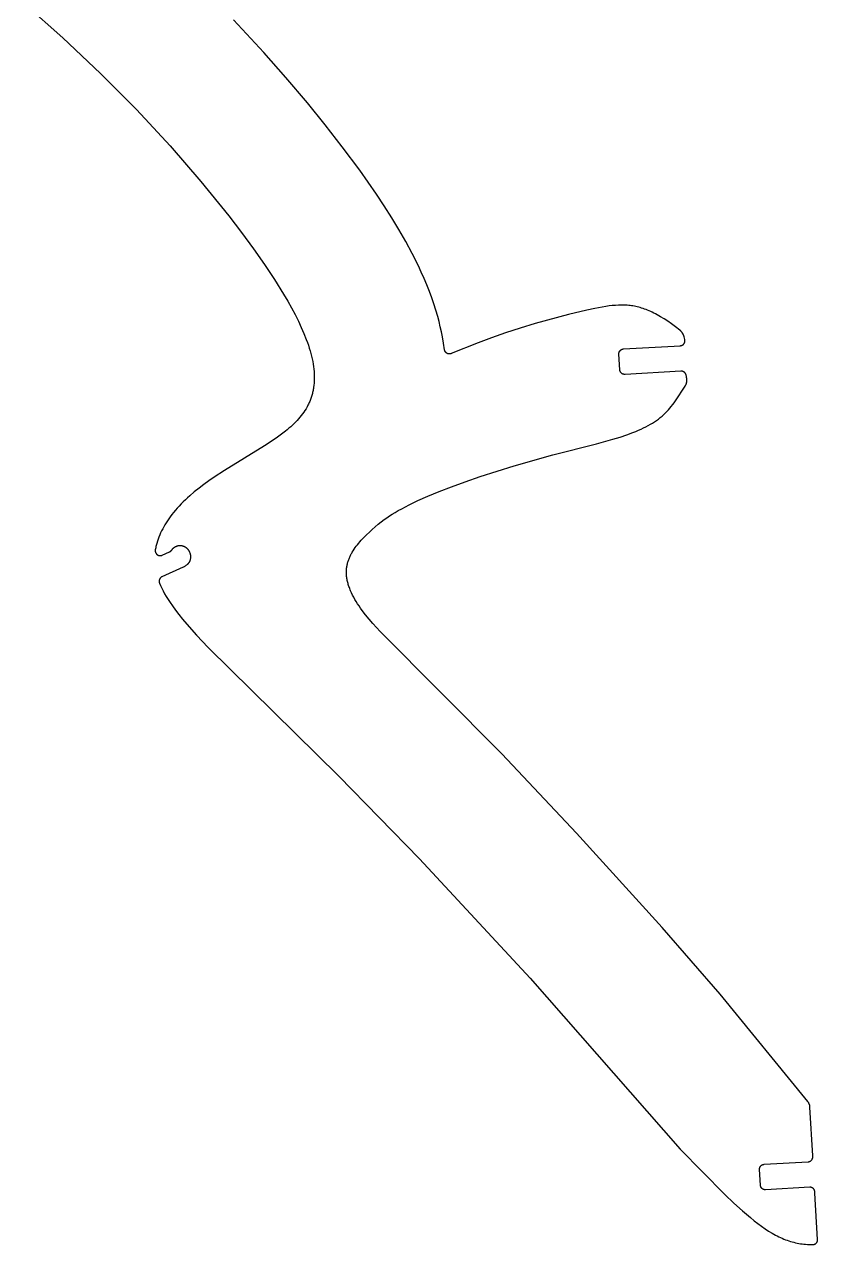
# Model space of a CAD drawing. Header units: millimetres. Extents: x -13379 to -9942, y 7 to 1157.
# Drawn here: x -12696.2 to -12372.9, y 101.8 to 598.8 of the extents above; entities that cross this region are included whole.
import ezdxf

# ---------------------------------------------------------------- set-up
doc = ezdxf.new("R2010")
doc.units = ezdxf.units.MM
doc.header["$MEASUREMENT"] = 0
doc.layers.add('SECCIONES', color=7, linetype='Continuous')

msp = doc.modelspace()

# ---------------------------------------------------------------- linework, layer by layer
at = {"layer": 'SECCIONES'}
msp.add_polyline3d([(-12696.17, 607.1, 0), (-12680.53, 593.24, 0), (-12665.18, 578.81, 0), (-12650.53, 564.07, 0), (-12636.82, 549.32, 0), (-12624.23, 534.8, 0), (-12612.84, 520.74, 0), (-12607.64, 513.95, 0), (-12602.78, 507.36, 0), (-12598.29, 500.98, 0), (-12594.2, 494.83, 0), (-12590.53, 488.94, 0), (-12588.86, 486.09, 0), (-12587.3, 483.31, 0), (-12585.86, 480.59, 0), (-12584.53, 477.95, 0), (-12583.33, 475.38, 0), (-12582.24, 472.88, 0), (-12581.28, 470.45, 0), (-12580.85, 469.27, 0), (-12580.45, 468.1, 0), (-12580.07, 466.95, 0), (-12579.73, 465.81, 0), (-12579.42, 464.7, 0), (-12579.14, 463.6, 0), (-12578.9, 462.52, 0), (-12578.68, 461.46, 0), (-12578.49, 460.42, 0), (-12578.34, 459.39, 0), (-12578.21, 458.38, 0), (-12578.12, 457.39, 0), (-12578.05, 456.42, 0), (-12578.02, 455.46, 0), (-12578.02, 454.52, 0), (-12578.04, 453.59, 0), (-12578.1, 452.68, 0), (-12578.18, 451.79, 0), (-12578.3, 450.91, 0), (-12578.37, 450.48, 0), (-12578.44, 450.05, 0), (-12578.52, 449.63, 0), (-12578.61, 449.21, 0), (-12578.71, 448.79, 0), (-12578.81, 448.37, 0), (-12578.92, 447.96, 0), (-12579.04, 447.56, 0), (-12579.17, 447.15, 0), (-12579.3, 446.75, 0), (-12579.44, 446.36, 0), (-12579.58, 445.97, 0), (-12579.74, 445.58, 0), (-12579.9, 445.19, 0), (-12580.06, 444.81, 0), (-12580.23, 444.43, 0), (-12580.41, 444.05, 0), (-12580.6, 443.68, 0), (-12580.99, 442.94, 0), (-12581.41, 442.22, 0), (-12581.85, 441.5, 0), (-12582.32, 440.8, 0), (-12582.82, 440.11, 0), (-12583.34, 439.42, 0), (-12583.88, 438.75, 0), (-12584.45, 438.09, 0), (-12585.04, 437.43, 0), (-12585.66, 436.79, 0), (-12586.3, 436.15, 0), (-12586.96, 435.51, 0), (-12587.64, 434.89, 0), (-12588.35, 434.27, 0), (-12589.08, 433.65, 0), (-12589.83, 433.04, 0), (-12591.39, 431.83, 0), (-12593.02, 430.64, 0), (-12594.74, 429.45, 0), (-12598.37, 427.08, 0), (-12614.69, 417.08, 0), (-12618.9, 414.32, 0), (-12620.97, 412.88, 0), (-12623.01, 411.41, 0), (-12625, 409.9, 0), (-12626.93, 408.35, 0), (-12628.79, 406.76, 0), (-12629.69, 405.95, 0), (-12630.57, 405.12, 0), (-12631.43, 404.29, 0), (-12632.27, 403.45, 0), (-12633.09, 402.6, 0), (-12633.87, 401.74, 0), (-12634.64, 400.86, 0), (-12635.37, 399.98, 0), (-12636.08, 399.09, 0), (-12636.76, 398.19, 0), (-12637.33, 397.4, 0), (-12637.87, 396.6, 0), (-12638.4, 395.8, 0), (-12638.89, 394.98, 0), (-12639.37, 394.17, 0), (-12639.82, 393.34, 0), (-12640.24, 392.51, 0), (-12640.64, 391.67, 0), (-12641.01, 390.83, 0), (-12641.35, 389.98, 0), (-12641.67, 389.13, 0), (-12641.96, 388.26, 0), (-12642.22, 387.39, 0), (-12642.45, 386.52, 0), (-12642.56, 386.08, 0), (-12642.65, 385.63, 0), (-12642.74, 385.19, 0), (-12642.82, 384.74, 0), (-12642.83, 384.67, 0), (-12642.84, 384.6, 0), (-12642.84, 384.53, 0), (-12642.85, 384.46, 0), (-12642.85, 384.39, 0), (-12642.85, 384.32, 0), (-12642.84, 384.25, 0), (-12642.84, 384.19, 0), (-12642.83, 384.12, 0), (-12642.82, 384.05, 0), (-12642.8, 383.98, 0), (-12642.79, 383.91, 0), (-12642.77, 383.84, 0), (-12642.75, 383.78, 0), (-12642.72, 383.71, 0), (-12642.7, 383.65, 0), (-12642.67, 383.58, 0), (-12642.64, 383.52, 0), (-12642.61, 383.46, 0), (-12642.58, 383.4, 0), (-12642.54, 383.34, 0), (-12642.5, 383.28, 0), (-12642.46, 383.22, 0), (-12642.42, 383.17, 0), (-12642.38, 383.11, 0), (-12642.33, 383.06, 0), (-12642.28, 383.01, 0), (-12642.23, 382.96, 0), (-12642.18, 382.91, 0), (-12642.13, 382.87, 0), (-12642.07, 382.82, 0), (-12642.02, 382.78, 0), (-12641.96, 382.74, 0), (-12641.9, 382.71, 0), (-12641.84, 382.67, 0), (-12641.78, 382.64, 0), (-12641.72, 382.6, 0), (-12641.66, 382.58, 0), (-12641.59, 382.55, 0), (-12641.53, 382.52, 0), (-12641.46, 382.5, 0), (-12641.39, 382.48, 0), (-12641.33, 382.46, 0), (-12641.26, 382.45, 0), (-12641.19, 382.43, 0), (-12641.12, 382.42, 0), (-12641.05, 382.42, 0), (-12640.98, 382.41, 0), (-12640.91, 382.41, 0), (-12640.84, 382.41, 0), (-12640.77, 382.41, 0), (-12640.7, 382.41, 0), (-12640.63, 382.42, 0), (-12640.57, 382.43, 0), (-12640.5, 382.44, 0), (-12640.43, 382.45, 0), (-12640.36, 382.47, 0), (-12640.29, 382.48, 0), (-12640.23, 382.5, 0), (-12640.16, 382.53, 0), (-12640.1, 382.55, 0), (-12640.03, 382.58, 0), (-12636.98, 383.95, 0), (-12636.92, 383.98, 0), (-12636.85, 384.01, 0), (-12636.8, 384.04, 0), (-12636.74, 384.08, 0), (-12636.68, 384.11, 0), (-12636.62, 384.15, 0), (-12636.57, 384.19, 0), (-12636.52, 384.24, 0), (-12636.46, 384.28, 0), (-12636.41, 384.33, 0), (-12636.37, 384.38, 0), (-12636.32, 384.42, 0), (-12636.27, 384.48, 0), (-12636.23, 384.53, 0), (-12636.19, 384.58, 0), (-12636.15, 384.64, 0), (-12636.11, 384.69, 0), (-12636.07, 384.76, 0), (-12636.02, 384.82, 0), (-12635.98, 384.89, 0), (-12635.93, 384.95, 0), (-12635.88, 385.01, 0), (-12635.84, 385.07, 0), (-12635.78, 385.14, 0), (-12635.73, 385.2, 0), (-12635.68, 385.26, 0), (-12635.62, 385.31, 0), (-12635.56, 385.37, 0), (-12635.51, 385.43, 0), (-12635.45, 385.49, 0), (-12635.38, 385.54, 0), (-12635.32, 385.59, 0), (-12635.26, 385.65, 0), (-12635.19, 385.7, 0), (-12635.13, 385.75, 0), (-12635.06, 385.8, 0), (-12634.99, 385.85, 0), (-12634.92, 385.89, 0), (-12634.85, 385.94, 0), (-12634.77, 385.98, 0), (-12634.7, 386.03, 0), (-12634.62, 386.07, 0), (-12634.55, 386.11, 0), (-12634.47, 386.14, 0), (-12634.39, 386.18, 0), (-12634.32, 386.21, 0), (-12634.24, 386.25, 0), (-12634.16, 386.28, 0), (-12634.08, 386.31, 0), (-12634, 386.34, 0), (-12633.91, 386.36, 0), (-12633.83, 386.39, 0), (-12633.75, 386.41, 0), (-12633.67, 386.43, 0), (-12633.58, 386.45, 0), (-12633.5, 386.47, 0), (-12633.41, 386.48, 0), (-12633.33, 386.49, 0), (-12633.25, 386.51, 0), (-12633.16, 386.52, 0), (-12633.08, 386.52, 0), (-12632.99, 386.53, 0), (-12632.91, 386.53, 0), (-12632.83, 386.54, 0), (-12632.74, 386.54, 0), (-12632.66, 386.54, 0), (-12632.58, 386.53, 0), (-12632.5, 386.53, 0), (-12632.41, 386.52, 0), (-12632.33, 386.52, 0), (-12632.25, 386.51, 0), (-12632.17, 386.5, 0), (-12632.09, 386.48, 0), (-12632.01, 386.47, 0), (-12631.93, 386.45, 0), (-12631.86, 386.44, 0), (-12631.78, 386.42, 0), (-12631.7, 386.4, 0), (-12631.63, 386.38, 0), (-12631.55, 386.36, 0), (-12631.48, 386.33, 0), (-12631.41, 386.31, 0), (-12631.33, 386.28, 0), (-12631.26, 386.25, 0), (-12631.19, 386.22, 0), (-12631.12, 386.19, 0), (-12631.04, 386.16, 0), (-12630.97, 386.12, 0), (-12630.9, 386.09, 0), (-12630.83, 386.05, 0), (-12630.76, 386.01, 0), (-12630.69, 385.97, 0), (-12630.62, 385.93, 0), (-12630.55, 385.88, 0), (-12630.48, 385.84, 0), (-12630.41, 385.79, 0), (-12630.34, 385.74, 0), (-12630.27, 385.69, 0), (-12630.21, 385.63, 0), (-12630.14, 385.58, 0), (-12630.08, 385.52, 0), (-12630.01, 385.47, 0), (-12629.95, 385.41, 0), (-12629.89, 385.35, 0), (-12629.82, 385.28, 0), (-12629.76, 385.22, 0), (-12629.71, 385.15, 0), (-12629.65, 385.09, 0), (-12629.59, 385.02, 0), (-12629.53, 384.95, 0), (-12629.48, 384.88, 0), (-12629.43, 384.8, 0), (-12629.37, 384.73, 0), (-12629.32, 384.66, 0), (-12629.27, 384.58, 0), (-12629.22, 384.5, 0), (-12629.18, 384.42, 0), (-12629.13, 384.35, 0), (-12629.09, 384.26, 0), (-12629.05, 384.18, 0), (-12629, 384.1, 0), (-12628.96, 384.02, 0), (-12628.93, 383.93, 0), (-12628.89, 383.85, 0), (-12628.85, 383.76, 0), (-12628.79, 383.59, 0), (-12628.73, 383.42, 0), (-12628.67, 383.24, 0), (-12628.62, 383.06, 0), (-12628.58, 382.89, 0), (-12628.54, 382.71, 0), (-12628.51, 382.53, 0), (-12628.49, 382.35, 0), (-12628.47, 382.18, 0), (-12628.45, 382, 0), (-12628.46, 381.83, 0), (-12628.47, 381.66, 0), (-12628.48, 381.5, 0), (-12628.5, 381.34, 0), (-12628.52, 381.18, 0), (-12628.55, 381.02, 0), (-12628.58, 380.87, 0), (-12628.61, 380.72, 0), (-12628.63, 380.64, 0), (-12628.65, 380.57, 0), (-12628.68, 380.5, 0), (-12628.7, 380.42, 0), (-12628.72, 380.35, 0), (-12628.75, 380.28, 0), (-12628.78, 380.21, 0), (-12628.81, 380.14, 0), (-12628.84, 380.07, 0), (-12628.87, 380, 0), (-12628.9, 379.93, 0), (-12628.94, 379.86, 0), (-12628.97, 379.8, 0), (-12629.01, 379.73, 0), (-12629.05, 379.66, 0), (-12629.09, 379.6, 0), (-12629.13, 379.53, 0), (-12629.18, 379.47, 0), (-12629.23, 379.4, 0), (-12629.27, 379.34, 0), (-12629.32, 379.27, 0), (-12629.38, 379.21, 0), (-12629.43, 379.14, 0), (-12629.49, 379.08, 0), (-12629.55, 379.02, 0), (-12629.61, 378.96, 0), (-12629.67, 378.89, 0), (-12629.73, 378.83, 0), (-12629.8, 378.77, 0), (-12629.87, 378.71, 0), (-12630.01, 378.59, 0), (-12630.16, 378.47, 0), (-12630.32, 378.35, 0), (-12630.49, 378.23, 0), (-12630.67, 378.11, 0), (-12630.87, 377.99, 0), (-12631.07, 377.87, 0), (-12631.28, 377.75, 0), (-12631.5, 377.64, 0), (-12640.1, 373.78, 0), (-12640.17, 373.75, 0), (-12640.23, 373.72, 0), (-12640.29, 373.69, 0), (-12640.35, 373.65, 0), (-12640.4, 373.62, 0), (-12640.46, 373.58, 0), (-12640.51, 373.54, 0), (-12640.57, 373.49, 0), (-12640.62, 373.45, 0), (-12640.67, 373.4, 0), (-12640.72, 373.35, 0), (-12640.77, 373.3, 0), (-12640.81, 373.25, 0), (-12640.85, 373.2, 0), (-12640.9, 373.14, 0), (-12640.94, 373.09, 0), (-12640.97, 373.03, 0), (-12641.01, 372.97, 0), (-12641.04, 372.91, 0), (-12641.07, 372.85, 0), (-12641.1, 372.79, 0), (-12641.13, 372.73, 0), (-12641.16, 372.67, 0), (-12641.18, 372.6, 0), (-12641.2, 372.54, 0), (-12641.22, 372.47, 0), (-12641.24, 372.4, 0), (-12641.25, 372.34, 0), (-12641.26, 372.27, 0), (-12641.27, 372.2, 0), (-12641.28, 372.13, 0), (-12641.28, 372.07, 0), (-12641.29, 372, 0), (-12641.29, 371.93, 0), (-12641.28, 371.86, 0), (-12641.28, 371.79, 0), (-12641.27, 371.72, 0), (-12641.26, 371.66, 0), (-12641.25, 371.59, 0), (-12641.24, 371.52, 0), (-12641.22, 371.46, 0), (-12641.21, 371.39, 0), (-12641.18, 371.32, 0), (-12641.16, 371.26, 0), (-12641.14, 371.2, 0), (-12640.69, 370.16, 0), (-12640.19, 369.09, 0), (-12639.63, 368, 0), (-12639.02, 366.87, 0), (-12638.34, 365.7, 0), (-12637.59, 364.5, 0), (-12636.77, 363.25, 0), (-12635.88, 361.95, 0), (-12634.62, 360.22, 0), (-12633.22, 358.39, 0), (-12631.68, 356.47, 0), (-12629.97, 354.44, 0), (-12626.05, 350.02, 0), (-12621.34, 345.03, 0), (-12568.03, 292.54, 0), (-12535.11, 258.85, 0), (-12490.04, 210.27, 0), (-12428.89, 140.61, 0), (-12410.77, 122.22, 0), (-12407.05, 118.68, 0), (-12403.58, 115.53, 0), (-12400.32, 112.74, 0), (-12398.76, 111.48, 0), (-12397.24, 110.3, 0), (-12395.76, 109.21, 0), (-12394.31, 108.2, 0), (-12392.88, 107.27, 0), (-12391.48, 106.42, 0), (-12390.79, 106.02, 0), (-12390.1, 105.65, 0), (-12389.41, 105.29, 0), (-12388.73, 104.95, 0), (-12388.05, 104.63, 0), (-12387.37, 104.32, 0), (-12386.69, 104.04, 0), (-12386.02, 103.77, 0), (-12385.34, 103.52, 0), (-12384.67, 103.29, 0), (-12383.99, 103.07, 0), (-12383.31, 102.87, 0), (-12382.64, 102.69, 0), (-12381.95, 102.53, 0), (-12381.27, 102.38, 0), (-12380.58, 102.25, 0), (-12379.89, 102.13, 0), (-12379.2, 102.03, 0), (-12378.5, 101.95, 0), (-12377.79, 101.88, 0), (-12377.08, 101.83, 0), (-12376.37, 101.79, 0), (-12375.64, 101.77, 0), (-12374.91, 101.77, 0), (-12374.86, 101.77, 0), (-12374.81, 101.77, 0), (-12374.76, 101.77, 0), (-12374.71, 101.78, 0), (-12374.66, 101.78, 0), (-12374.61, 101.79, 0), (-12374.56, 101.8, 0), (-12374.51, 101.81, 0), (-12374.46, 101.82, 0), (-12374.41, 101.83, 0), (-12374.37, 101.85, 0), (-12374.32, 101.86, 0), (-12374.27, 101.88, 0), (-12374.22, 101.89, 0), (-12374.17, 101.91, 0), (-12374.12, 101.93, 0), (-12374.08, 101.95, 0), (-12374.03, 101.98, 0), (-12373.98, 102, 0), (-12373.94, 102.02, 0), (-12373.89, 102.05, 0), (-12373.85, 102.08, 0), (-12373.81, 102.1, 0), (-12373.77, 102.13, 0), (-12373.72, 102.16, 0), (-12373.68, 102.19, 0), (-12373.64, 102.23, 0), (-12373.61, 102.26, 0), (-12373.57, 102.29, 0), (-12373.53, 102.33, 0), (-12373.5, 102.36, 0), (-12373.46, 102.4, 0), (-12373.43, 102.43, 0), (-12373.4, 102.47, 0), (-12373.36, 102.51, 0), (-12373.33, 102.55, 0), (-12373.3, 102.59, 0), (-12373.27, 102.63, 0), (-12373.25, 102.67, 0), (-12373.22, 102.71, 0), (-12373.19, 102.76, 0), (-12373.17, 102.8, 0), (-12373.14, 102.85, 0), (-12373.12, 102.89, 0), (-12373.1, 102.94, 0), (-12373.08, 102.99, 0), (-12373.06, 103.04, 0), (-12373.04, 103.08, 0), (-12373.02, 103.13, 0), (-12373.01, 103.18, 0), (-12372.99, 103.23, 0), (-12372.98, 103.28, 0), (-12372.97, 103.33, 0), (-12372.96, 103.38, 0), (-12372.95, 103.43, 0), (-12372.94, 103.48, 0), (-12372.93, 103.53, 0), (-12372.93, 103.58, 0), (-12372.92, 103.63, 0), (-12372.92, 103.68, 0), (-12372.92, 103.73, 0), (-12372.92, 103.78, 0), (-12372.92, 103.83, 0), (-12372.92, 103.88, 0), (-12374.01, 122.74, 0), (-12374.03, 123.24, 0), (-12374.04, 123.31, 0), (-12374.05, 123.37, 0), (-12374.06, 123.44, 0), (-12374.07, 123.51, 0), (-12374.08, 123.58, 0), (-12374.1, 123.64, 0), (-12374.12, 123.71, 0), (-12374.14, 123.77, 0), (-12374.16, 123.84, 0), (-12374.19, 123.9, 0), (-12374.22, 123.96, 0), (-12374.25, 124.02, 0), (-12374.28, 124.08, 0), (-12374.31, 124.14, 0), (-12374.35, 124.2, 0), (-12374.38, 124.26, 0), (-12374.42, 124.31, 0), (-12374.47, 124.37, 0), (-12374.51, 124.42, 0), (-12374.55, 124.47, 0), (-12374.6, 124.52, 0), (-12374.65, 124.57, 0), (-12374.7, 124.62, 0), (-12374.75, 124.66, 0), (-12374.81, 124.7, 0), (-12374.86, 124.75, 0), (-12374.92, 124.78, 0), (-12374.97, 124.82, 0), (-12375.03, 124.86, 0), (-12375.09, 124.89, 0), (-12375.15, 124.92, 0), (-12375.21, 124.95, 0), (-12375.28, 124.98, 0), (-12375.34, 125, 0), (-12375.41, 125.02, 0), (-12375.47, 125.04, 0), (-12375.54, 125.06, 0), (-12375.6, 125.08, 0), (-12375.67, 125.09, 0), (-12375.74, 125.1, 0), (-12375.8, 125.11, 0), (-12375.87, 125.12, 0), (-12375.94, 125.12, 0), (-12376.01, 125.12, 0), (-12376.08, 125.12, 0), (-12376.15, 125.12, 0), (-12394.12, 124.09, 0), (-12394.18, 124.08, 0), (-12394.25, 124.08, 0), (-12394.32, 124.09, 0), (-12394.39, 124.09, 0), (-12394.46, 124.1, 0), (-12394.52, 124.11, 0), (-12394.59, 124.12, 0), (-12394.66, 124.13, 0), (-12394.73, 124.15, 0), (-12394.79, 124.16, 0), (-12394.86, 124.18, 0), (-12394.92, 124.21, 0), (-12394.98, 124.23, 0), (-12395.05, 124.26, 0), (-12395.11, 124.29, 0), (-12395.17, 124.32, 0), (-12395.23, 124.35, 0), (-12395.29, 124.39, 0), (-12395.35, 124.42, 0), (-12395.4, 124.46, 0), (-12395.46, 124.5, 0), (-12395.51, 124.55, 0), (-12395.56, 124.59, 0), (-12395.61, 124.64, 0), (-12395.66, 124.68, 0), (-12395.71, 124.73, 0), (-12395.75, 124.79, 0), (-12395.8, 124.84, 0), (-12395.84, 124.89, 0), (-12395.88, 124.95, 0), (-12395.91, 125.01, 0), (-12395.95, 125.06, 0), (-12395.98, 125.12, 0), (-12396.02, 125.18, 0), (-12396.05, 125.24, 0), (-12396.07, 125.31, 0), (-12396.1, 125.37, 0), (-12396.12, 125.43, 0), (-12396.14, 125.5, 0), (-12396.16, 125.57, 0), (-12396.18, 125.63, 0), (-12396.19, 125.7, 0), (-12396.21, 125.77, 0), (-12396.21, 125.83, 0), (-12396.22, 125.9, 0), (-12396.23, 125.97, 0), (-12396.59, 132.36, 0), (-12396.6, 132.43, 0), (-12396.6, 132.5, 0), (-12396.6, 132.57, 0), (-12396.59, 132.64, 0), (-12396.58, 132.71, 0), (-12396.58, 132.78, 0), (-12396.56, 132.84, 0), (-12396.55, 132.91, 0), (-12396.53, 132.98, 0), (-12396.51, 133.05, 0), (-12396.49, 133.11, 0), (-12396.47, 133.18, 0), (-12396.44, 133.25, 0), (-12396.41, 133.31, 0), (-12396.38, 133.37, 0), (-12396.35, 133.43, 0), (-12396.32, 133.49, 0), (-12396.28, 133.55, 0), (-12396.24, 133.61, 0), (-12396.2, 133.67, 0), (-12396.16, 133.72, 0), (-12396.11, 133.78, 0), (-12396.07, 133.83, 0), (-12396.02, 133.88, 0), (-12395.97, 133.93, 0), (-12395.92, 133.98, 0), (-12395.86, 134.02, 0), (-12395.81, 134.06, 0), (-12395.75, 134.11, 0), (-12395.7, 134.15, 0), (-12395.64, 134.18, 0), (-12395.58, 134.22, 0), (-12395.52, 134.25, 0), (-12395.45, 134.28, 0), (-12395.39, 134.31, 0), (-12395.32, 134.34, 0), (-12395.26, 134.36, 0), (-12395.19, 134.38, 0), (-12395.13, 134.4, 0), (-12395.06, 134.42, 0), (-12394.99, 134.43, 0), (-12394.92, 134.45, 0), (-12394.85, 134.46, 0), (-12394.78, 134.46, 0), (-12394.71, 134.47, 0), (-12376.77, 135.5, 0), (-12376.7, 135.51, 0), (-12376.63, 135.51, 0), (-12376.56, 135.52, 0), (-12376.49, 135.54, 0), (-12376.42, 135.55, 0), (-12376.36, 135.57, 0), (-12376.29, 135.59, 0), (-12376.22, 135.61, 0), (-12376.16, 135.63, 0), (-12376.09, 135.66, 0), (-12376.03, 135.69, 0), (-12375.97, 135.72, 0), (-12375.91, 135.75, 0), (-12375.85, 135.79, 0), (-12375.79, 135.82, 0), (-12375.73, 135.86, 0), (-12375.67, 135.9, 0), (-12375.62, 135.95, 0), (-12375.57, 135.99, 0), (-12375.52, 136.04, 0), (-12375.47, 136.09, 0), (-12375.42, 136.14, 0), (-12375.37, 136.19, 0), (-12375.33, 136.24, 0), (-12375.28, 136.3, 0), (-12375.24, 136.35, 0), (-12375.2, 136.41, 0), (-12375.17, 136.47, 0), (-12375.13, 136.53, 0), (-12375.1, 136.59, 0), (-12375.07, 136.65, 0), (-12375.04, 136.71, 0), (-12375.01, 136.78, 0), (-12374.99, 136.84, 0), (-12374.97, 136.91, 0), (-12374.95, 136.98, 0), (-12374.93, 137.04, 0), (-12374.92, 137.11, 0), (-12374.91, 137.18, 0), (-12374.9, 137.25, 0), (-12374.89, 137.32, 0), (-12374.88, 137.39, 0), (-12374.88, 137.46, 0), (-12374.87, 137.76, 0), (-12374.87, 137.8, 0), (-12374.87, 137.84, 0), (-12374.88, 137.88, 0), (-12374.88, 137.91, 0), (-12376.02, 157.75, 0), (-12376.02, 157.82, 0), (-12376.03, 157.9, 0), (-12376.04, 157.98, 0), (-12376.05, 158.05, 0), (-12376.06, 158.13, 0), (-12376.07, 158.2, 0), (-12376.08, 158.28, 0), (-12376.1, 158.35, 0), (-12376.12, 158.43, 0), (-12376.14, 158.51, 0), (-12376.15, 158.58, 0), (-12376.18, 158.65, 0), (-12376.2, 158.73, 0), (-12376.22, 158.8, 0), (-12376.25, 158.88, 0), (-12376.28, 158.95, 0), (-12376.3, 159.02, 0), (-12376.33, 159.09, 0), (-12376.37, 159.16, 0), (-12376.4, 159.23, 0), (-12376.43, 159.3, 0), (-12376.47, 159.37, 0), (-12376.5, 159.44, 0), (-12376.54, 159.51, 0), (-12376.58, 159.58, 0), (-12376.62, 159.64, 0), (-12376.66, 159.71, 0), (-12376.71, 159.77, 0), (-12376.75, 159.83, 0), (-12376.79, 159.89, 0), (-12376.84, 159.95, 0), (-12376.89, 160.01, 0), (-12412.66, 203.8, 0), (-12436.31, 230.99, 0), (-12471.14, 269.37, 0), (-12501.61, 301.69, 0), (-12551.16, 351.49, 0), (-12554.16, 354.79, 0), (-12555.65, 356.53, 0), (-12557.11, 358.31, 0), (-12558.49, 360.1, 0), (-12559.14, 361, 0), (-12559.77, 361.9, 0), (-12560.37, 362.8, 0), (-12560.93, 363.7, 0), (-12561.47, 364.59, 0), (-12561.97, 365.47, 0), (-12562.43, 366.35, 0), (-12562.85, 367.22, 0), (-12563.24, 368.08, 0), (-12563.42, 368.51, 0), (-12563.59, 368.94, 0), (-12563.75, 369.36, 0), (-12563.9, 369.78, 0), (-12564.04, 370.2, 0), (-12564.17, 370.62, 0), (-12564.29, 371.03, 0), (-12564.4, 371.44, 0), (-12564.5, 371.85, 0), (-12564.58, 372.25, 0), (-12564.66, 372.65, 0), (-12564.73, 373.05, 0), (-12564.79, 373.45, 0), (-12564.84, 373.84, 0), (-12564.88, 374.24, 0), (-12564.91, 374.62, 0), (-12564.93, 375.01, 0), (-12564.94, 375.39, 0), (-12564.94, 375.77, 0), (-12564.93, 376.15, 0), (-12564.91, 376.52, 0), (-12564.89, 376.89, 0), (-12564.85, 377.26, 0), (-12564.8, 377.63, 0), (-12564.75, 377.99, 0), (-12564.68, 378.35, 0), (-12564.61, 378.71, 0), (-12564.53, 379.06, 0), (-12564.44, 379.41, 0), (-12564.34, 379.76, 0), (-12564.24, 380.11, 0), (-12564.12, 380.45, 0), (-12564, 380.79, 0), (-12563.87, 381.13, 0), (-12563.74, 381.47, 0), (-12563.59, 381.8, 0), (-12563.44, 382.14, 0), (-12563.28, 382.46, 0), (-12563.12, 382.79, 0), (-12562.95, 383.12, 0), (-12562.77, 383.44, 0), (-12562.58, 383.76, 0), (-12562.2, 384.39, 0), (-12561.79, 385.02, 0), (-12561.35, 385.64, 0), (-12560.9, 386.25, 0), (-12560.43, 386.85, 0), (-12559.94, 387.45, 0), (-12559.44, 388.04, 0), (-12558.92, 388.63, 0), (-12557.85, 389.78, 0), (-12556.73, 390.9, 0), (-12555.58, 392.01, 0), (-12554.4, 393.09, 0), (-12553.2, 394.15, 0), (-12551.98, 395.19, 0), (-12550.74, 396.19, 0), (-12549.49, 397.16, 0), (-12548.49, 397.85, 0), (-12547.43, 398.56, 0), (-12546.3, 399.27, 0), (-12545.1, 400, 0), (-12543.8, 400.75, 0), (-12542.41, 401.52, 0), (-12540.92, 402.3, 0), (-12539.32, 403.11, 0), (-12535.78, 404.8, 0), (-12531.75, 406.58, 0), (-12527.21, 408.45, 0), (-12522.15, 410.42, 0), (-12516.55, 412.46, 0), (-12510.42, 414.57, 0), (-12496.59, 418.97, 0), (-12480.77, 423.48, 0), (-12463.06, 427.99, 0), (-12456.31, 429.82, 0), (-12453.36, 430.71, 0), (-12450.66, 431.61, 0), (-12448.19, 432.51, 0), (-12447.03, 432.97, 0), (-12445.92, 433.43, 0), (-12444.86, 433.91, 0), (-12443.84, 434.38, 0), (-12442.87, 434.87, 0), (-12441.93, 435.37, 0), (-12441.04, 435.88, 0), (-12440.17, 436.4, 0), (-12439.35, 436.93, 0), (-12438.55, 437.48, 0), (-12437.78, 438.04, 0), (-12437.04, 438.62, 0), (-12436.33, 439.21, 0), (-12435.64, 439.83, 0), (-12434.98, 440.46, 0), (-12434.34, 441.11, 0), (-12433.72, 441.78, 0), (-12433.12, 442.47, 0), (-12432.53, 443.18, 0), (-12431.96, 443.92, 0), (-12431.41, 444.68, 0), (-12430.88, 445.47, 0), (-12426.9, 451.46, 0), (-12426.85, 451.53, 0), (-12426.81, 451.59, 0), (-12426.77, 451.66, 0), (-12426.73, 451.73, 0), (-12426.69, 451.8, 0), (-12426.66, 451.87, 0), (-12426.62, 451.95, 0), (-12426.59, 452.02, 0), (-12426.55, 452.09, 0), (-12426.52, 452.17, 0), (-12426.49, 452.24, 0), (-12426.46, 452.32, 0), (-12426.44, 452.39, 0), (-12426.41, 452.47, 0), (-12426.39, 452.55, 0), (-12426.37, 452.63, 0), (-12426.35, 452.71, 0), (-12426.33, 452.78, 0), (-12426.31, 452.86, 0), (-12426.29, 452.94, 0), (-12426.28, 453.02, 0), (-12426.27, 453.1, 0), (-12426.26, 453.18, 0), (-12426.25, 453.26, 0), (-12426.24, 453.34, 0), (-12426.24, 453.42, 0), (-12426.23, 453.5, 0), (-12426.23, 453.58, 0), (-12426.23, 453.66, 0), (-12426.23, 453.74, 0), (-12426.23, 453.82, 0), (-12426.23, 453.9, 0), (-12426.28, 454.62, 0), (-12426.29, 454.8, 0), (-12426.31, 454.98, 0), (-12426.32, 455.07, 0), (-12426.33, 455.15, 0), (-12426.35, 455.24, 0), (-12426.36, 455.28, 0), (-12426.37, 455.33, 0), (-12426.53, 456, 0), (-12426.55, 456.06, 0), (-12426.57, 456.13, 0), (-12426.6, 456.2, 0), (-12426.62, 456.26, 0), (-12426.65, 456.32, 0), (-12426.68, 456.39, 0), (-12426.71, 456.45, 0), (-12426.74, 456.51, 0), (-12426.78, 456.57, 0), (-12426.81, 456.63, 0), (-12426.85, 456.68, 0), (-12426.89, 456.74, 0), (-12426.94, 456.79, 0), (-12426.98, 456.85, 0), (-12427.03, 456.9, 0), (-12427.08, 456.95, 0), (-12427.13, 456.99, 0), (-12427.18, 457.04, 0), (-12427.23, 457.08, 0), (-12427.29, 457.12, 0), (-12427.35, 457.16, 0), (-12427.4, 457.2, 0), (-12427.46, 457.24, 0), (-12427.52, 457.27, 0), (-12427.58, 457.31, 0), (-12427.65, 457.33, 0), (-12427.71, 457.36, 0), (-12427.77, 457.39, 0), (-12427.84, 457.41, 0), (-12427.91, 457.43, 0), (-12427.97, 457.45, 0), (-12428.04, 457.47, 0), (-12428.11, 457.48, 0), (-12428.18, 457.49, 0), (-12428.25, 457.5, 0), (-12428.31, 457.51, 0), (-12428.38, 457.51, 0), (-12428.45, 457.51, 0), (-12428.52, 457.51, 0), (-12428.59, 457.51, 0), (-12451.41, 456.2, 0), (-12451.48, 456.2, 0), (-12451.54, 456.2, 0), (-12451.61, 456.2, 0), (-12451.68, 456.2, 0), (-12451.75, 456.21, 0), (-12451.82, 456.22, 0), (-12451.88, 456.23, 0), (-12451.95, 456.24, 0), (-12452.02, 456.26, 0), (-12452.08, 456.28, 0), (-12452.15, 456.3, 0), (-12452.21, 456.32, 0), (-12452.28, 456.34, 0), (-12452.34, 456.37, 0), (-12452.4, 456.4, 0), (-12452.46, 456.43, 0), (-12452.52, 456.46, 0), (-12452.58, 456.5, 0), (-12452.64, 456.54, 0), (-12452.69, 456.57, 0), (-12452.75, 456.62, 0), (-12452.8, 456.66, 0), (-12452.85, 456.7, 0), (-12452.9, 456.75, 0), (-12452.95, 456.8, 0), (-12453, 456.85, 0), (-12453.04, 456.9, 0), (-12453.09, 456.95, 0), (-12453.13, 457, 0), (-12453.17, 457.06, 0), (-12453.21, 457.12, 0), (-12453.24, 457.18, 0), (-12453.28, 457.23, 0), (-12453.31, 457.3, 0), (-12453.34, 457.36, 0), (-12453.37, 457.42, 0), (-12453.39, 457.48, 0), (-12453.41, 457.55, 0), (-12453.44, 457.61, 0), (-12453.45, 457.68, 0), (-12453.47, 457.74, 0), (-12453.48, 457.81, 0), (-12453.5, 457.88, 0), (-12453.51, 457.95, 0), (-12453.51, 458.01, 0), (-12453.52, 458.08, 0), (-12453.89, 464.47, 0), (-12453.89, 464.54, 0), (-12453.89, 464.61, 0), (-12453.89, 464.68, 0), (-12453.88, 464.74, 0), (-12453.88, 464.81, 0), (-12453.87, 464.88, 0), (-12453.86, 464.95, 0), (-12453.84, 465.01, 0), (-12453.83, 465.08, 0), (-12453.81, 465.15, 0), (-12453.79, 465.21, 0), (-12453.77, 465.28, 0), (-12453.74, 465.34, 0), (-12453.72, 465.4, 0), (-12453.69, 465.46, 0), (-12453.66, 465.52, 0), (-12453.62, 465.58, 0), (-12453.59, 465.64, 0), (-12453.55, 465.7, 0), (-12453.51, 465.76, 0), (-12453.47, 465.81, 0), (-12453.43, 465.86, 0), (-12453.38, 465.92, 0), (-12453.34, 465.97, 0), (-12453.29, 466.01, 0), (-12453.24, 466.06, 0), (-12453.19, 466.11, 0), (-12453.13, 466.15, 0), (-12453.08, 466.19, 0), (-12453.03, 466.23, 0), (-12452.97, 466.27, 0), (-12452.91, 466.31, 0), (-12452.85, 466.34, 0), (-12452.79, 466.37, 0), (-12452.73, 466.4, 0), (-12452.67, 466.43, 0), (-12452.6, 466.45, 0), (-12452.54, 466.48, 0), (-12452.47, 466.5, 0), (-12452.41, 466.52, 0), (-12452.34, 466.53, 0), (-12452.28, 466.55, 0), (-12452.21, 466.56, 0), (-12452.14, 466.57, 0), (-12452.07, 466.58, 0), (-12452, 466.58, 0), (-12428.86, 467.91, 0), (-12428.79, 467.92, 0), (-12428.72, 467.93, 0), (-12428.65, 467.94, 0), (-12428.58, 467.95, 0), (-12428.52, 467.96, 0), (-12428.45, 467.98, 0), (-12428.38, 468, 0), (-12428.32, 468.02, 0), (-12428.25, 468.04, 0), (-12428.19, 468.07, 0), (-12428.13, 468.1, 0), (-12428.07, 468.13, 0), (-12428, 468.16, 0), (-12427.95, 468.19, 0), (-12427.89, 468.23, 0), (-12427.83, 468.27, 0), (-12427.77, 468.31, 0), (-12427.72, 468.35, 0), (-12427.67, 468.4, 0), (-12427.62, 468.44, 0), (-12427.57, 468.49, 0), (-12427.52, 468.54, 0), (-12427.47, 468.59, 0), (-12427.43, 468.64, 0), (-12427.38, 468.7, 0), (-12427.34, 468.75, 0), (-12427.3, 468.81, 0), (-12427.27, 468.87, 0), (-12427.23, 468.93, 0), (-12427.2, 468.99, 0), (-12427.17, 469.05, 0), (-12427.14, 469.11, 0), (-12427.11, 469.17, 0), (-12427.09, 469.24, 0), (-12427.07, 469.3, 0), (-12427.05, 469.37, 0), (-12427.03, 469.44, 0), (-12427.01, 469.5, 0), (-12427, 469.57, 0), (-12426.99, 469.64, 0), (-12426.98, 469.71, 0), (-12426.98, 469.78, 0), (-12426.97, 469.85, 0), (-12426.97, 469.91, 0), (-12426.97, 469.98, 0), (-12426.98, 470.05, 0), (-12426.98, 470.12, 0), (-12426.99, 470.19, 0), (-12427, 470.26, 0), (-12427.02, 470.32, 0), (-12427.03, 470.39, 0), (-12427.32, 471.54, 0), (-12427.35, 471.68, 0), (-12427.39, 471.81, 0), (-12427.44, 471.94, 0), (-12427.49, 472.07, 0), (-12427.54, 472.2, 0), (-12427.6, 472.33, 0), (-12427.66, 472.45, 0), (-12427.73, 472.57, 0), (-12427.98, 473, 0), (-12428.03, 473.09, 0), (-12428.09, 473.18, 0), (-12428.15, 473.27, 0), (-12428.21, 473.36, 0), (-12428.27, 473.44, 0), (-12428.34, 473.53, 0), (-12428.41, 473.61, 0), (-12428.48, 473.69, 0), (-12428.55, 473.77, 0), (-12428.63, 473.85, 0), (-12428.7, 473.92, 0), (-12428.78, 473.99, 0), (-12428.86, 474.06, 0), (-12428.94, 474.13, 0), (-12429.03, 474.2, 0), (-12429.11, 474.26, 0), (-12430.81, 475.56, 0), (-12432.43, 476.75, 0), (-12433.99, 477.83, 0), (-12435.48, 478.81, 0), (-12436.92, 479.7, 0), (-12438.3, 480.49, 0), (-12438.98, 480.85, 0), (-12439.64, 481.19, 0), (-12440.29, 481.52, 0), (-12440.93, 481.82, 0), (-12441.57, 482.1, 0), (-12442.2, 482.36, 0), (-12442.81, 482.61, 0), (-12443.43, 482.84, 0), (-12444.03, 483.05, 0), (-12444.63, 483.24, 0), (-12445.23, 483.42, 0), (-12445.82, 483.58, 0), (-12446.41, 483.73, 0), (-12446.99, 483.86, 0), (-12447.58, 483.98, 0), (-12448.16, 484.08, 0), (-12448.74, 484.17, 0), (-12449.32, 484.25, 0), (-12449.9, 484.31, 0), (-12450.49, 484.36, 0), (-12451.08, 484.4, 0), (-12451.67, 484.42, 0), (-12452.26, 484.44, 0), (-12452.86, 484.44, 0), (-12453.46, 484.43, 0), (-12454.07, 484.41, 0), (-12455.31, 484.34, 0), (-12456.59, 484.23, 0), (-12457.9, 484.08, 0), (-12459.25, 483.89, 0), (-12460.66, 483.66, 0), (-12463.65, 483.1, 0), (-12466.91, 482.4, 0), (-12474.45, 480.55, 0), (-12488, 476.92, 0), (-12494.19, 475.05, 0), (-12500.09, 473.12, 0), (-12505.77, 471.14, 0), (-12511.3, 469.08, 0), (-12522.19, 464.7, 0), (-12522.26, 464.67, 0), (-12522.32, 464.65, 0), (-12522.39, 464.63, 0), (-12522.46, 464.61, 0), (-12522.52, 464.59, 0), (-12522.59, 464.58, 0), (-12522.66, 464.57, 0), (-12522.73, 464.56, 0), (-12522.8, 464.55, 0), (-12522.87, 464.54, 0), (-12522.94, 464.54, 0), (-12523.01, 464.54, 0), (-12523.07, 464.54, 0), (-12523.14, 464.55, 0), (-12523.21, 464.56, 0), (-12523.28, 464.57, 0), (-12523.35, 464.58, 0), (-12523.42, 464.59, 0), (-12523.48, 464.61, 0), (-12523.55, 464.63, 0), (-12523.62, 464.65, 0), (-12523.68, 464.67, 0), (-12523.75, 464.7, 0), (-12523.81, 464.73, 0), (-12523.87, 464.76, 0), (-12523.93, 464.79, 0), (-12523.99, 464.82, 0), (-12524.05, 464.86, 0), (-12524.11, 464.9, 0), (-12524.17, 464.94, 0), (-12524.22, 464.98, 0), (-12524.27, 465.03, 0), (-12524.33, 465.07, 0), (-12524.38, 465.12, 0), (-12524.42, 465.17, 0), (-12524.47, 465.22, 0), (-12524.51, 465.27, 0), (-12524.56, 465.33, 0), (-12524.6, 465.38, 0), (-12524.64, 465.44, 0), (-12524.68, 465.5, 0), (-12524.71, 465.56, 0), (-12524.74, 465.62, 0), (-12524.77, 465.68, 0), (-12524.8, 465.75, 0), (-12524.83, 465.81, 0), (-12524.85, 465.88, 0), (-12524.88, 465.94, 0), (-12524.89, 466.01, 0), (-12524.91, 466.07, 0), (-12524.93, 466.14, 0), (-12524.94, 466.21, 0), (-12524.95, 466.28, 0), (-12525.34, 468.9, 0), (-12525.8, 471.51, 0), (-12526.22, 473.59, 0), (-12526.68, 475.65, 0), (-12527.18, 477.7, 0), (-12527.73, 479.75, 0), (-12528.49, 482.34, 0), (-12529.31, 484.91, 0), (-12530.19, 487.46, 0), (-12531.12, 490, 0), (-12532.17, 492.65, 0), (-12533.27, 495.28, 0), (-12534.43, 497.89, 0), (-12535.63, 500.47, 0), (-12538.12, 505.47, 0), (-12540.76, 510.39, 0), (-12543.54, 515.24, 0), (-12546.44, 520.02, 0), (-12549.5, 524.84, 0), (-12552.66, 529.59, 0), (-12559.49, 539.36, 0), (-12566.61, 548.94, 0), (-12573.62, 557.93, 0), (-12580.82, 566.79, 0), (-12589.62, 577.18, 0), (-12598.65, 587.37, 0), (-12610.95, 600.57, 0)], dxfattribs=at)

doc.saveas('drawing.dxf')
